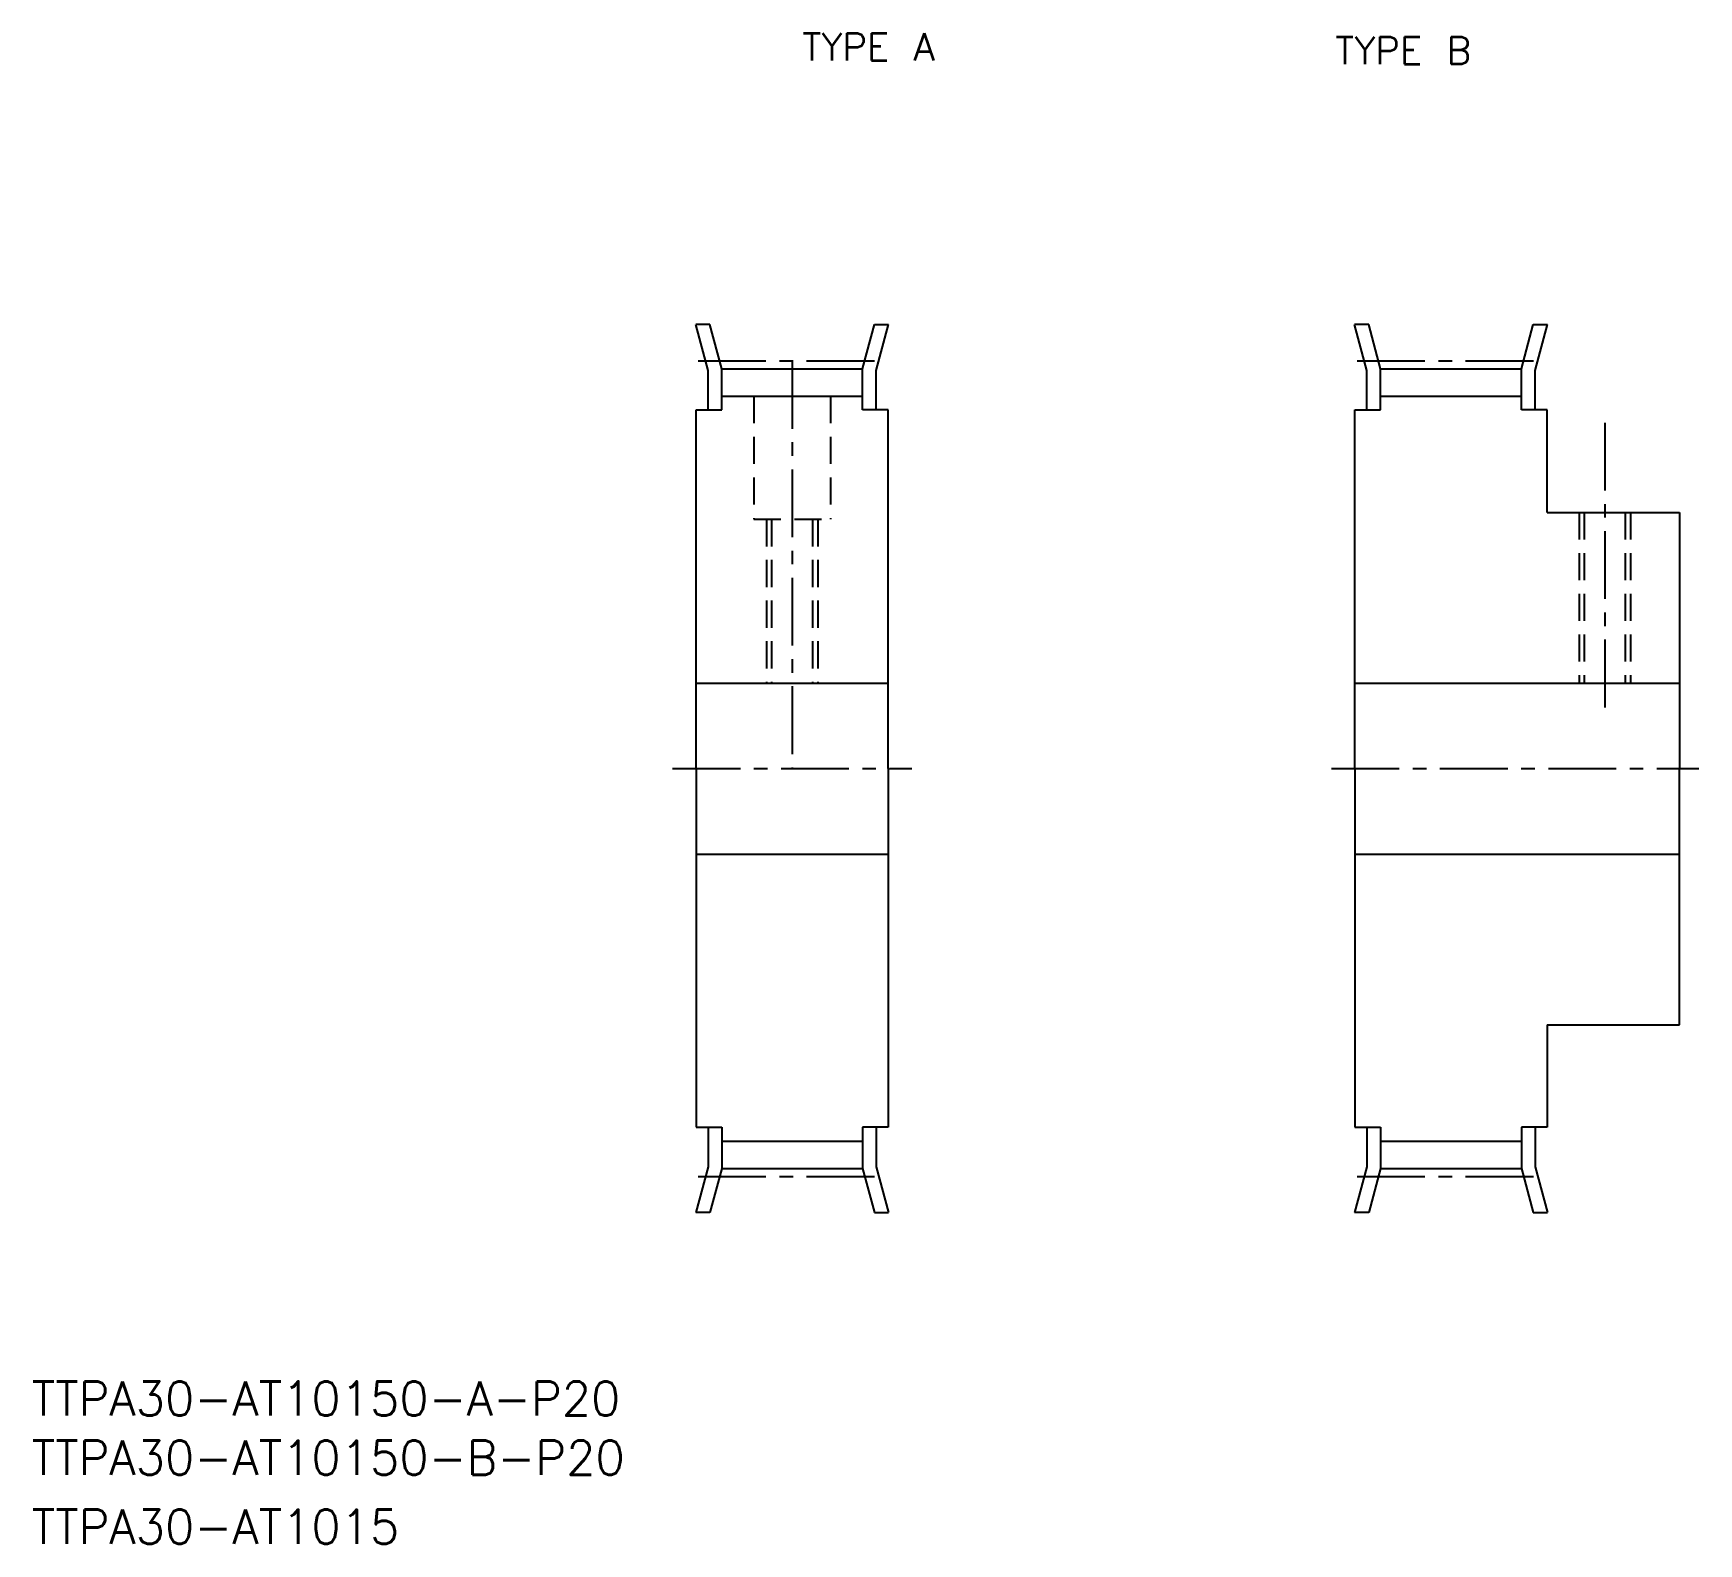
# Model space of a CAD drawing. Extents: x 24 to 220, y 61 to 238.
import ezdxf

# ---------------------------------------------------------------- set-up
doc = ezdxf.new("R2010")
doc.units = 0
doc.header["$LTSCALE"] = 0.25
doc.linetypes.add('CENTER', pattern=[50.8, 31.75, -6.35, 6.35, -6.35])
doc.linetypes.add('DASHED', pattern=[19.05, 12.7, -6.35])
doc.layers.get('0').update_dxf_attribs({"linetype": 'CONTINUOUS'})
doc.layers.add('CENTER', color=1, linetype='CENTER')
doc.styles.get("Standard").update_dxf_attribs({"font": 'txt.shx'})

msp = doc.modelspace()

# ---------------------------------------------------------------- linework, layer by layer
for p, q in [((103.5, 198.36), (102.06, 203.75)), ((103.72, 203.75), (102.06, 203.75)), ((105.1, 198.57), (103.72, 203.75)), ((121.6, 198.57), (122.99, 203.75)), ((122.99, 203.75), (124.65, 203.75)), ((123.2, 198.36), (124.65, 203.75)), ((180.66, 198.36), (179.22, 203.75)), ((180.87, 203.75), (179.22, 203.75)), ((182.26, 198.57), (180.87, 203.75)), ((198.76, 198.57), (200.14, 203.75)), ((200.14, 203.75), (201.8, 203.75)), ((200.36, 198.36), (201.8, 203.75)), ((103.5, 193.75), (103.5, 198.36)), ((105.1, 193.75), (105.1, 198.57)), ((105.1, 198.57), (121.6, 198.57)), ((121.6, 193.75), (121.6, 198.57)), ((123.2, 193.75), (123.2, 198.36)), ((180.66, 193.75), (180.66, 198.36)), ((182.26, 198.57), (198.76, 198.57)), ((182.26, 193.75), (182.26, 198.57)), ((198.76, 193.75), (198.76, 198.57)), ((200.36, 193.75), (200.36, 198.36)), ((105.1, 195.37), (121.6, 195.37)), ((182.26, 195.37), (198.76, 195.37)), ((102.1, 151.75), (102.1, 193.75)), ((102.1, 193.75), (105.1, 193.75)), ((124.6, 193.75), (121.6, 193.75)), ((124.6, 151.75), (124.6, 193.75)), ((179.26, 151.75), (179.26, 193.75)), ((179.26, 193.75), (182.26, 193.75)), ((201.76, 193.75), (198.76, 193.75)), ((201.76, 181.75), (201.76, 193.75)), ((201.76, 181.75), (217.26, 181.75)), ((217.26, 181.75), (217.26, 151.75)), ((102.1, 161.75), (124.6, 161.75)), ((179.26, 161.75), (217.26, 161.75)), ((102.1, 151.75), (102.1, 109.75)), ((124.6, 151.75), (124.6, 109.75)), ((179.26, 151.75), (179.26, 109.75)), ((217.26, 121.75), (217.26, 151.75)), ((102.1, 141.75), (124.6, 141.75)), ((179.26, 141.75), (217.26, 141.75)), ((201.76, 121.75), (217.26, 121.75)), ((201.76, 121.75), (201.76, 109.75)), ((102.1, 109.75), (105.1, 109.75)), ((103.5, 109.75), (103.5, 105.13)), ((105.1, 109.75), (105.1, 104.92)), ((121.6, 109.75), (121.6, 104.92)), ((124.6, 109.75), (121.6, 109.75)), ((123.2, 109.75), (123.2, 105.13)), ((179.26, 109.75), (182.26, 109.75)), ((180.66, 109.75), (180.66, 105.13)), ((182.26, 109.75), (182.26, 104.92)), ((198.76, 109.75), (198.76, 104.92)), ((201.76, 109.75), (198.76, 109.75)), ((200.36, 109.75), (200.36, 105.13)), ((105.1, 108.12), (121.6, 108.12)), ((182.26, 108.12), (198.76, 108.12)), ((103.5, 105.13), (102.06, 99.75)), ((105.1, 104.92), (103.72, 99.75)), ((105.1, 104.92), (121.6, 104.92)), ((121.6, 104.92), (122.99, 99.75)), ((123.2, 105.13), (124.65, 99.75)), ((180.66, 105.13), (179.22, 99.75)), ((182.26, 104.92), (180.87, 99.75)), ((182.26, 104.92), (198.76, 104.92)), ((198.76, 104.92), (200.14, 99.75)), ((200.36, 105.13), (201.8, 99.75)), ((103.72, 99.75), (102.06, 99.75)), ((122.99, 99.75), (124.65, 99.75)), ((180.87, 99.75), (179.22, 99.75)), ((200.14, 99.75), (201.8, 99.75))]:
    msp.add_line(p, q)
at = {"color": 3, "linetype": 'DASHED'}
for p, q in [((108.85, 195.37), (108.85, 180.95)), ((117.85, 195.37), (117.85, 180.95)), ((205.51, 181.75), (205.51, 161.75)), ((206.11, 181.75), (206.11, 161.75)), ((210.91, 181.75), (210.91, 161.75)), ((211.51, 181.75), (211.51, 161.75)), ((108.85, 180.95), (117.85, 180.95)), ((110.35, 180.95), (110.35, 161.75)), ((110.95, 180.95), (110.95, 161.75)), ((115.75, 180.95), (115.75, 161.75)), ((116.35, 180.95), (116.35, 161.75))]:
    msp.add_line(p, q, dxfattribs=at)
at = {"layer": 'CENTER'}
for p, q in [((102.35, 199.49), (124.35, 199.49)), ((113.35, 199.49), (113.35, 151.75)), ((179.51, 199.49), (201.51, 199.49)), ((208.51, 192.25), (208.51, 158.75)), ((99.35, 151.75), (127.35, 151.75)), ((176.51, 151.75), (219.51, 151.75)), ((102.35, 104), (124.35, 104)), ((179.51, 104), (201.51, 104))]:
    msp.add_line(p, q, dxfattribs=at)

# ---------------------------------------------------------------- texts
for s, height, p in [('TYPE A', 3.2, (114.56, 234.66)), ('TYPE B', 3.2, (176.97, 234.24)), ('TTPA30-AT10150-A-P20', 4, (24.32, 75.98)), ('TTPA30-AT10150-B-P20', 4, (24.32, 69.06)), ('TTPA30-AT1015', 4, (24.32, 60.98))]:
    msp.add_text(s, height=height).set_placement(p)

doc.saveas('drawing.dxf')
